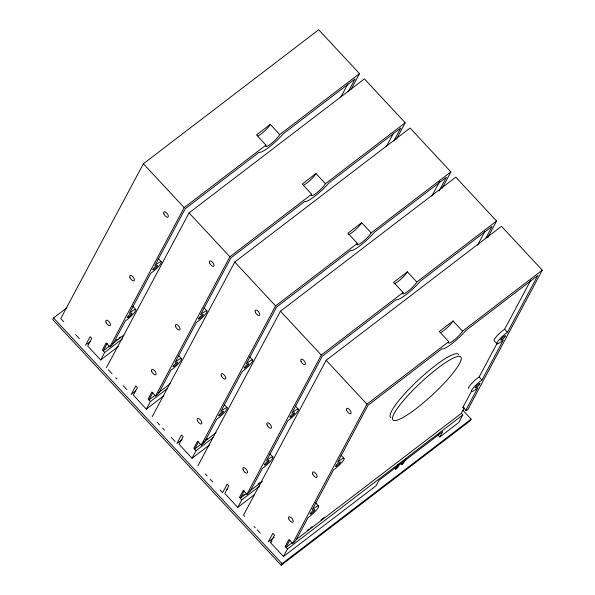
<?xml version="1.0" encoding="UTF-8"?>
<svg xmlns="http://www.w3.org/2000/svg" width="595" height="595" viewBox="0 0 595 595"><rect width="100%" height="100%" fill="white"/><g stroke="black" fill="none" stroke-linecap="round" stroke-linejoin="round"><path stroke-width="0.89" d="M66.871 307.793L53.58 317.961L52.724 319.56L281.204 565.25L470.266 420.724L471.114 419.125L462.888 410.282M351.184 89.183L359.492 73.624L318.689 29.75L143.38 163.766L60.735 318.548L63.836 321.888M85.539 345.226L90.09 336.703L91.727 338.458L87.688 346.022L100.659 359.975L118.308 346.483M100.659 359.975L104.698 352.411L122.377 338.897M104.698 352.411L102.414 349.957L106.163 342.936L109.837 346.885L184.182 207.64L265.995 145.098A9.751 1.778 -42.9 0 0 270.591 144.102A9.751 1.778 -42.9 0 0 279.739 134.589L359.492 73.624M106.431 367.688L189.076 212.906L364.385 78.89L405.188 122.763L396.441 139.141M135.66 390.989L131.235 394.366L135.786 385.843L137.423 387.598L133.384 395.162L146.355 409.115L150.394 401.551L167.336 388.602M150.394 401.551L148.11 399.089L151.859 392.075L155.533 396.025L229.878 256.78L311.691 194.238A9.751 1.778 -42.9 0 0 316.287 193.241A9.751 1.778 -42.9 0 0 325.443 183.729L405.188 122.763M152.127 416.827L234.772 262.045L410.081 128.029L450.884 171.903L442.137 188.28M340.905 96.963L347.844 83.969M348.097 91.913L355.037 78.919L283.19 133.845A19.806 3.615 -42.9 0 1 259.13 152.238L185.224 208.733L154.879 265.563A9.141 1.666 -42.9 0 1 161.081 263.094A9.141 1.666 -42.9 0 1 150.788 273.239L129.398 313.29A9.141 1.666 -42.9 0 1 135.601 310.821A9.141 1.666 -42.9 0 1 125.3 320.958L113.273 343.493A3.064 0.558 -42.9 0 1 109.837 346.885M176.931 443.506L181.482 434.982L183.119 436.737L179.08 444.301L192.051 458.254L209.7 444.762M192.051 458.254L196.09 450.69L213.032 437.734M196.09 450.69L193.806 448.228L197.555 441.215L201.229 445.157L275.574 305.919L357.387 243.377A9.751 1.778 -42.9 0 0 361.983 242.381A9.751 1.778 -42.9 0 0 371.139 232.868L450.884 171.903M197.823 465.967L280.468 311.178L455.777 177.169L496.58 221.042L487.833 237.42M386.17 146.913L393.54 133.109M393.793 141.052L400.732 128.059L328.886 182.977A19.806 3.615 -42.9 0 1 304.826 201.378L230.92 257.873L200.575 314.703A9.141 1.666 -42.9 0 1 206.777 312.234A9.141 1.666 -42.9 0 1 196.484 322.371L175.094 362.429A9.141 1.666 -42.9 0 1 181.297 359.96A9.141 1.666 -42.9 0 1 170.996 370.097L158.969 392.626A3.064 0.558 -42.9 0 1 155.533 396.025M220.15 489.975L222.627 492.645L227.178 484.122L228.815 485.877L224.776 493.441L237.747 507.394L241.786 499.83L259.465 486.316M241.786 499.83L239.502 497.368L243.251 490.347L246.925 494.296L321.27 355.051L403.083 292.517A9.751 1.778 -42.9 0 0 407.679 291.52A9.751 1.778 -42.9 0 0 416.835 282L496.58 221.042M471.604 391.071L463.007 407.166L465.863 410.238A3.064 0.558 -42.9 0 0 467.923 409.42L542.276 270.182L501.473 226.308L326.164 360.317L243.519 515.106L244.761 516.438M431.866 196.053L439.668 181.438M439.058 191.002L446.429 177.198L374.582 232.117A19.806 3.615 -42.9 0 1 350.522 250.51L276.615 307.013L246.27 363.843A9.141 1.666 -42.9 0 1 252.473 361.373A9.141 1.666 -42.9 0 1 242.18 371.511L220.79 411.569A9.141 1.666 -42.9 0 1 226.993 409.092A9.141 1.666 -42.9 0 1 216.692 419.237L204.665 441.765A3.064 0.558 -42.9 0 1 201.229 445.157M268.323 541.777L272.874 533.261L274.511 535.017L270.472 542.581L283.443 556.526L376.085 485.713L378.926 480.388L442.687 431.643L439.846 436.968L438.218 435.213L439.028 433.688M283.443 556.526L287.482 548.962L462.791 414.953L461.326 413.369L464.234 407.91M287.482 548.962L285.198 546.507L288.947 539.486L292.621 543.436L366.966 404.191L448.779 341.656A9.751 1.778 -42.9 0 0 453.375 340.66A9.751 1.778 -42.9 0 0 462.531 331.14L542.276 270.182M281.204 565.25L282.06 563.651L471.114 419.125M477.562 245.185L484.932 231.388M485.624 238.513L492.124 226.338L420.278 281.257A19.806 3.615 -42.9 0 1 396.218 299.649L322.312 356.145L291.966 412.982A9.141 1.666 -42.9 0 1 298.169 410.513A9.141 1.666 -42.9 0 1 287.876 420.65L266.486 460.709A9.141 1.666 -42.9 0 1 272.688 458.232A9.141 1.666 -42.9 0 1 262.388 468.377L250.361 490.905A3.064 0.558 -42.9 0 1 246.925 494.296M394.634 468.027L395.72 469.202L398.159 464.636M399.468 464.078L397.438 467.886L395.72 469.202M400.643 463.431L401.737 464.598L403.358 461.556M405.894 458.723L403.455 463.289L401.737 464.598M468.793 388.505A9.141 1.666 -42.9 0 1 471.27 383.879A9.141 1.666 -42.9 0 1 479.131 376.962L497.033 343.449M497.13 343.858L494.274 340.786A9.141 1.666 -42.9 0 1 496.751 336.153A9.141 1.666 -42.9 0 1 504.62 329.236L530.628 280.528M462.791 414.953L458.752 422.517L439.846 436.968M465.863 410.238L477.897 387.702A9.141 1.666 -42.9 0 1 471.694 390.179A9.141 1.666 -42.9 0 1 481.987 380.034L503.377 339.983A9.141 1.666 -42.9 0 1 497.175 342.452A9.141 1.666 -42.9 0 1 507.476 332.308L537.821 275.478L465.974 330.396A19.806 3.615 -42.9 0 1 441.914 348.789L368.015 405.284L337.663 462.122A9.141 1.666 -42.9 0 1 343.865 459.645A9.141 1.666 -42.9 0 1 333.572 469.79L312.182 509.848A9.141 1.666 -42.9 0 1 318.385 507.371A9.141 1.666 -42.9 0 1 308.084 517.516L296.057 540.044A3.064 0.558 -42.9 0 1 292.621 543.436M279.739 134.589L270.279 124.407L256.527 134.916L265.995 145.098M87.011 344.103L90.7 341.285M325.443 183.729L315.975 173.547L302.223 184.056L311.691 194.238M116.018 340.333L117.49 339.209M118.963 338.086L120.435 336.963M109.859 345.762L103.233 350.834L106.981 343.813A3.064 0.558 -42.9 0 0 107.279 343.605M112.805 343.508L123.857 335.067M371.139 232.868L361.671 222.686L347.919 233.195L357.387 243.377M154.819 395.467L148.929 399.966L152.677 392.953A3.064 0.558 -42.9 0 0 152.975 392.745M158.501 392.648L170.289 383.641M146.355 409.115L164.004 395.623M177.667 442.94L182.092 439.564M416.835 282L407.367 271.826L393.615 282.335L403.083 292.517M205.208 440.3L207.41 438.612M201.251 444.041L194.625 449.106L198.373 442.092A3.064 0.558 -42.9 0 0 198.671 441.877M203.46 442.353L215.985 432.781M226.316 489.826L227.788 488.703M462.531 331.14L453.063 320.965L439.311 331.475L448.779 341.656M242.812 495.628L244.285 494.497M258.26 483.817L259.732 482.694M246.947 493.181L240.321 498.246L244.069 491.225A3.064 0.558 -42.9 0 0 244.374 491.016M249.893 490.927L262.417 481.355M237.747 507.394L254.66 494.46M269.059 541.219L274.221 537.278M270.472 542.581L271.945 541.45M307.63 530.145L309.103 529.014M310.575 527.891L312.048 526.768M320.876 520.023L324.55 517.211M292.643 542.32L286.017 547.385L289.765 540.364A3.064 0.558 -42.9 0 0 290.07 540.156M296.325 539.501L461.326 413.369M504.62 329.236L507.476 332.308M479.131 376.962L481.987 380.034M143.38 163.766L184.182 207.64M189.076 212.906L229.878 256.78M234.772 262.045L275.574 305.919M280.468 311.178L321.27 355.051M326.164 360.317L366.966 404.191M158.27 258.617L161.126 261.688M206.822 310.828L203.966 307.756A9.141 1.666 -42.9 0 1 204.263 308.18M252.518 359.968L249.662 356.896A9.141 1.666 -42.9 0 1 249.959 357.32M298.214 409.107L295.358 406.035A9.141 1.666 -42.9 0 1 295.656 406.459M341.054 455.175L343.91 458.247M132.789 306.343L135.645 309.415M181.341 358.554L178.485 355.483A9.141 1.666 -42.9 0 1 178.783 355.907M227.037 407.694L224.181 404.622A9.141 1.666 -42.9 0 1 224.479 405.046M272.733 456.834L269.877 453.762A9.141 1.666 -42.9 0 1 270.175 454.178M318.429 505.973L315.573 502.901A9.141 1.666 -42.9 0 1 315.871 503.318M75.617 334.554L79.336 338.555M108.29 369.688L112.009 373.69M115.735 377.691L116.977 379.03M123.172 385.694L126.899 389.695M157.087 422.16L159.572 424.83M162.673 428.162L164.532 430.163M171.353 437.504L175.071 441.505M205.268 473.97L207.127 475.97M210.228 479.302L212.705 481.972M254.065 526.441L255.3 527.78M257.166 529.781L260.26 533.113M53.58 317.961L282.06 563.651M361.671 222.686A9.751 1.778 -42.9 0 1 355.327 229.871A9.751 1.778 -42.9 0 1 348.328 234.668M270.279 124.407A9.751 1.778 -42.9 0 1 257.992 135.98M407.367 271.826A9.751 1.778 -42.9 0 1 401.023 279.003A9.751 1.778 -42.9 0 1 394.024 283.808M315.975 173.547A9.751 1.778 -42.9 0 1 303.688 185.119M463.773 407.33A3.064 0.558 -42.9 0 1 463.007 407.166M390.885 417.638A46.313 8.449 -42.9 0 1 419.059 379.283A46.313 8.449 -42.9 0 1 458.693 354.843M453.063 320.965A9.751 1.778 -42.9 0 1 440.776 332.538M219.719 415.474A3.287 0.602 -42.9 0 0 223.504 411.547A3.287 0.602 -42.9 0 0 219.964 413.867A3.287 0.602 -42.9 0 0 219.719 415.474M245.2 367.755A3.287 0.602 -42.9 0 0 248.985 363.82A3.287 0.602 -42.9 0 0 245.445 366.141A3.287 0.602 -42.9 0 0 245.2 367.755M197.391 420.568A3.287 1.517 52.6 0 0 201.422 423.885A3.287 1.517 52.6 0 0 199.66 419.222A3.287 1.517 52.6 0 0 197.391 420.568M221.34 375.72A3.287 1.517 52.6 0 0 225.364 379.037A3.287 1.517 52.6 0 0 223.608 374.374A3.287 1.517 52.6 0 0 221.34 375.72M255.292 312.122A3.287 1.517 52.6 0 0 259.323 315.439A3.287 1.517 52.6 0 0 257.568 310.776A3.287 1.517 52.6 0 0 255.292 312.122M128.327 317.202A3.287 0.602 -42.9 0 0 132.112 313.267A3.287 0.602 -42.9 0 0 128.572 315.588A3.287 0.602 -42.9 0 0 128.327 317.202M153.808 269.476A3.287 0.602 -42.9 0 0 157.593 265.541A3.287 0.602 -42.9 0 0 154.053 267.862A3.287 0.602 -42.9 0 0 153.808 269.476M105.999 322.289A3.287 1.517 52.6 0 0 110.03 325.606A3.287 1.517 52.6 0 0 108.268 320.943A3.287 1.517 52.6 0 0 105.999 322.289M129.948 277.441A3.287 1.517 52.6 0 0 133.972 280.758A3.287 1.517 52.6 0 0 132.216 276.095A3.287 1.517 52.6 0 0 129.948 277.441M163.9 213.843A3.287 1.517 52.6 0 0 167.931 217.16A3.287 1.517 52.6 0 0 166.176 212.497A3.287 1.517 52.6 0 0 163.9 213.843M265.415 464.613A3.287 0.602 -42.9 0 0 269.2 460.679A3.287 0.602 -42.9 0 0 265.66 463.007A3.287 0.602 -42.9 0 0 265.415 464.613M290.903 416.894A3.287 0.602 -42.9 0 0 294.681 412.96A3.287 0.602 -42.9 0 0 291.141 415.28A3.287 0.602 -42.9 0 0 290.903 416.894M243.087 469.708A3.287 1.517 52.6 0 0 247.118 473.025A3.287 1.517 52.6 0 0 245.356 468.362A3.287 1.517 52.6 0 0 243.087 469.708M267.036 424.86A3.287 1.517 52.6 0 0 271.067 428.177A3.287 1.517 52.6 0 0 269.304 423.514A3.287 1.517 52.6 0 0 267.036 424.86M300.988 361.262A3.287 1.517 52.6 0 0 305.019 364.579A3.287 1.517 52.6 0 0 303.264 359.916A3.287 1.517 52.6 0 0 300.988 361.262M174.023 366.341A3.287 0.602 -42.9 0 0 177.808 362.407A3.287 0.602 -42.9 0 0 174.268 364.728A3.287 0.602 -42.9 0 0 174.023 366.341M199.504 318.615A3.287 0.602 -42.9 0 0 203.289 314.681A3.287 0.602 -42.9 0 0 199.749 317.001A3.287 0.602 -42.9 0 0 199.504 318.615M151.695 371.429A3.287 1.517 52.6 0 0 155.726 374.746A3.287 1.517 52.6 0 0 153.964 370.083A3.287 1.517 52.6 0 0 151.695 371.429M175.644 326.581A3.287 1.517 52.6 0 0 179.668 329.898A3.287 1.517 52.6 0 0 177.912 325.234A3.287 1.517 52.6 0 0 175.644 326.581M209.596 262.983A3.287 1.517 52.6 0 0 213.627 266.3A3.287 1.517 52.6 0 0 211.872 261.636A3.287 1.517 52.6 0 0 209.596 262.983M501.764 339.767A3.287 0.602 -42.9 0 0 505.549 335.833A3.287 0.602 -42.9 0 0 502.009 338.153A3.287 0.602 -42.9 0 0 501.764 339.767M311.111 513.753A3.287 0.602 -42.9 0 0 314.896 509.818A3.287 0.602 -42.9 0 0 311.356 512.146A3.287 0.602 -42.9 0 0 311.111 513.753M336.599 466.026A3.287 0.602 -42.9 0 0 340.377 462.099A3.287 0.602 -42.9 0 0 336.837 464.42A3.287 0.602 -42.9 0 0 336.599 466.026M412.484 411.361A46.313 8.449 -42.9 0 0 461.14 357.476A46.313 8.449 -42.9 0 0 407.032 396.508A46.313 8.449 -42.9 0 0 412.484 411.361M476.283 387.494A3.287 0.602 -42.9 0 0 480.061 383.559A3.287 0.602 -42.9 0 0 476.528 385.88A3.287 0.602 -42.9 0 0 476.283 387.494M288.783 518.847A3.287 1.517 52.6 0 0 292.814 522.165A3.287 1.517 52.6 0 0 291.052 517.501A3.287 1.517 52.6 0 0 288.783 518.847M312.732 473.992A3.287 1.517 52.6 0 0 316.763 477.316A3.287 1.517 52.6 0 0 315 472.653A3.287 1.517 52.6 0 0 312.732 473.992M346.684 410.401A3.287 1.517 52.6 0 0 350.715 413.718A3.287 1.517 52.6 0 0 348.96 409.055A3.287 1.517 52.6 0 0 346.684 410.401"/></g></svg>
